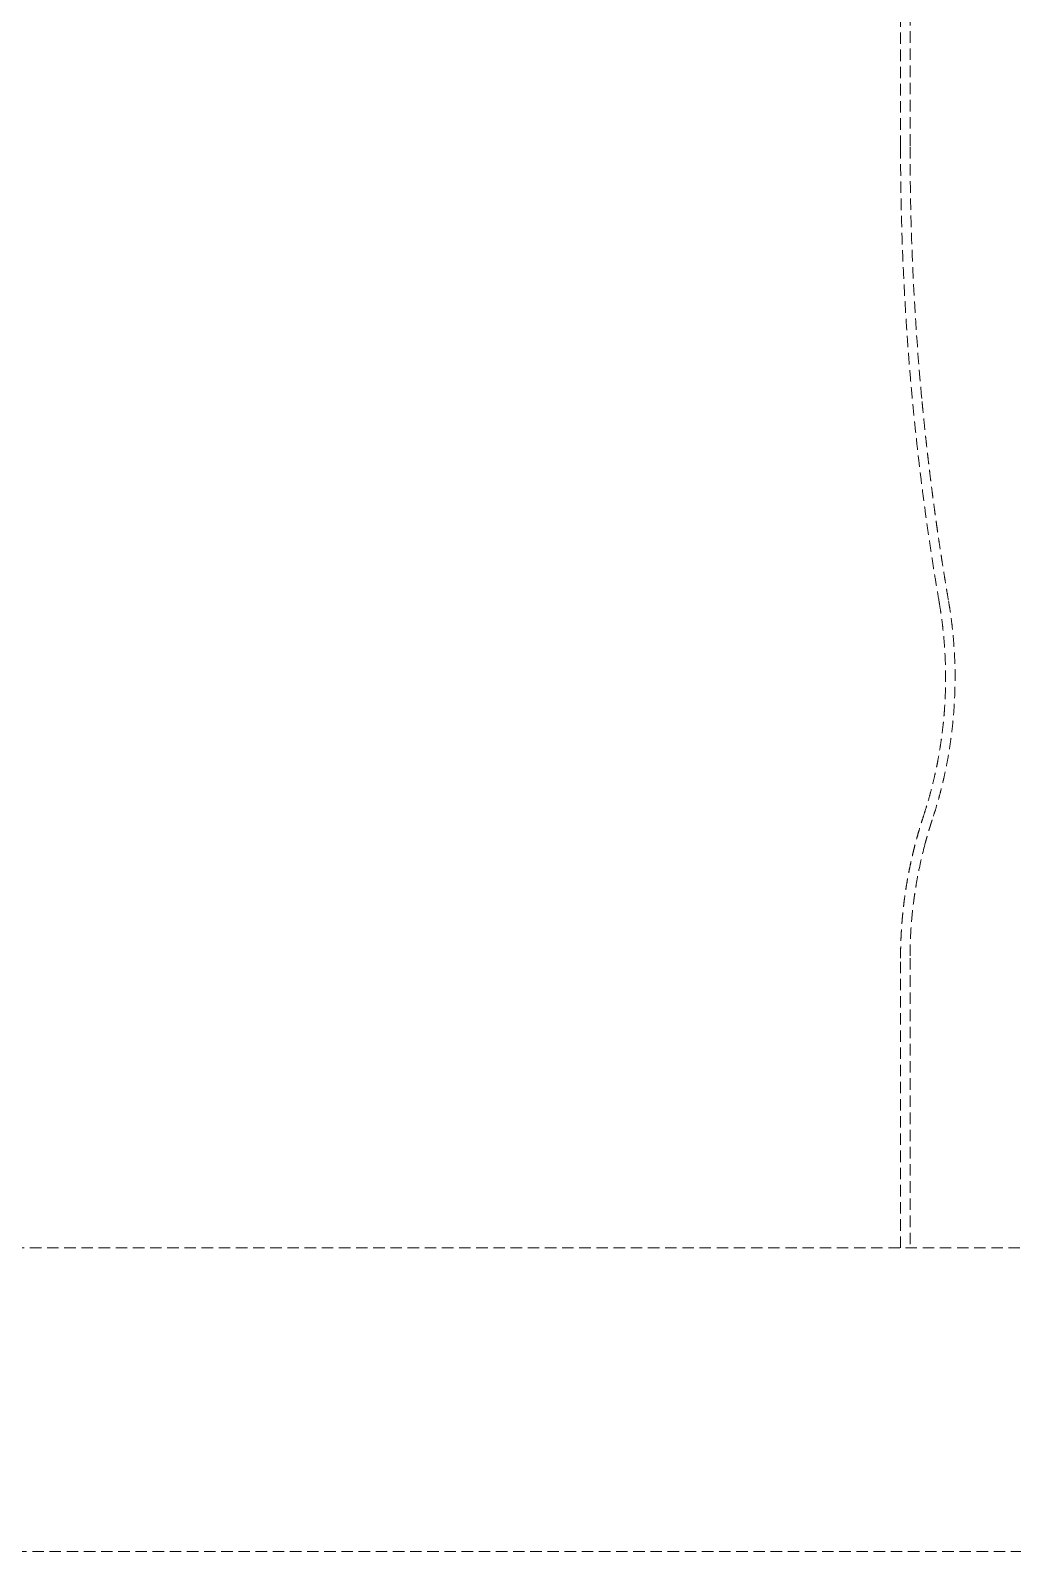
# Model space of a CAD drawing. Header units: millimetres. Extents: x -4194 to 3683, y -2760 to 1498.
# Drawn here: x 409.8 to 518.8, y -251.7 to -82.9 of the extents above; entities that cross this region are included whole.
import ezdxf

# ---------------------------------------------------------------- set-up
doc = ezdxf.new("R2010")
doc.units = ezdxf.units.MM
doc.linetypes.add('HIDDEN', pattern=[1.905, 1.27, -0.635])
doc.layers.add('DIKOM_ОБЪЕКТ', color=7, linetype='Continuous')

msp = doc.modelspace()

# ---------------------------------------------------------------- linework, layer by layer
at = {"layer": 'DIKOM_ОБЪЕКТ', "color": 7, "linetype": 'HIDDEN', "lineweight": 15, "extrusion": (1, -3.06162e-16, -2.22045e-16)}
for p, q in [((284.046, -217.961), (595.5, -217.961)), ((250.028, -251.661), (595.5, -251.661))]:
    msp.add_line(p, q, dxfattribs=at)
at = {"layer": 'DIKOM_ОБЪЕКТ', "color": 7, "linetype": 'HIDDEN', "lineweight": 15}
for points, degree in [([(506.38, -95.811), (506.38, 94.189)], 1), ([(507.433, 94.189), (507.433, -95.811)], 1), ([(508.765, -124.045), (508.765, -124.05), (508.766, -124.055), (508.766, -124.059)], 3), ([(506.38, -217.961), (506.38, -185.811)], 1), ([(507.433, -185.811), (507.433, -217.961)], 1)]:
    msp.add_open_spline(points, degree=degree, dxfattribs=at)
for points, weights in [([(510.675, -146.389), (507.815, -129.671), (506.38, -112.771), (506.38, -95.811)], [1, 0.997609924359, 0.997609924359, 1]), ([(508.766, -124.059), (509.47, -131.479), (510.451, -138.867), (511.708, -146.213)], [1, 0.999534150991, 0.999534150991, 1]), ([(508.898, -170.144), (511.436, -162.451), (512.04, -154.374), (510.675, -146.389)], [1, 0.980244208345, 0.980244208345, 1]), ([(511.708, -146.213), (513.103, -154.367), (512.486, -162.616), (509.894, -170.472)], [1, 0.9802442083, 0.9802442083, 1]), ([(506.38, -185.811), (506.38, -180.476), (507.227, -175.21), (508.898, -170.144)], [1, 0.991553580841, 0.991553580841, 1]), ([(509.894, -170.472), (509.615, -171.316), (509.36, -172.168), (509.127, -173.027)], [1, 0.99975279199, 0.99975279199, 1])]:
    msp.add_rational_spline(points, weights, degree=3, dxfattribs=at)
for points, knots in [([(507.433, -95.811), (507.433, -98.163), (507.46, -100.517), (507.543, -104.05), (507.595, -105.817), (507.674, -107.88), (507.712, -108.764), (507.738, -109.353), (507.751, -109.65), (507.985, -114.624), (508.317, -119.327), (508.765, -124.045)], [0, 0, 0, 0, 0.25, 0.25, 0.375, 0.4375, 0.46875, 0.46875, 0.5, 0.5, 1, 1, 1, 1]), ([(509.127, -173.027), (508.842, -174.08), (508.595, -175.136), (508.278, -176.721), (508.181, -177.249), (508.05, -178.042), (507.987, -178.438), (507.93, -178.834), (507.893, -179.098), (507.875, -179.227), (507.573, -181.508), (507.433, -183.664), (507.433, -185.811)], [0, 0, 0, 0, 0.25, 0.25, 0.375, 0.375, 0.4375, 0.46875, 0.46875, 0.5, 0.5, 1, 1, 1, 1])]:
    msp.add_open_spline(points, degree=3, knots=knots, dxfattribs=at)

doc.saveas('drawing.dxf')
